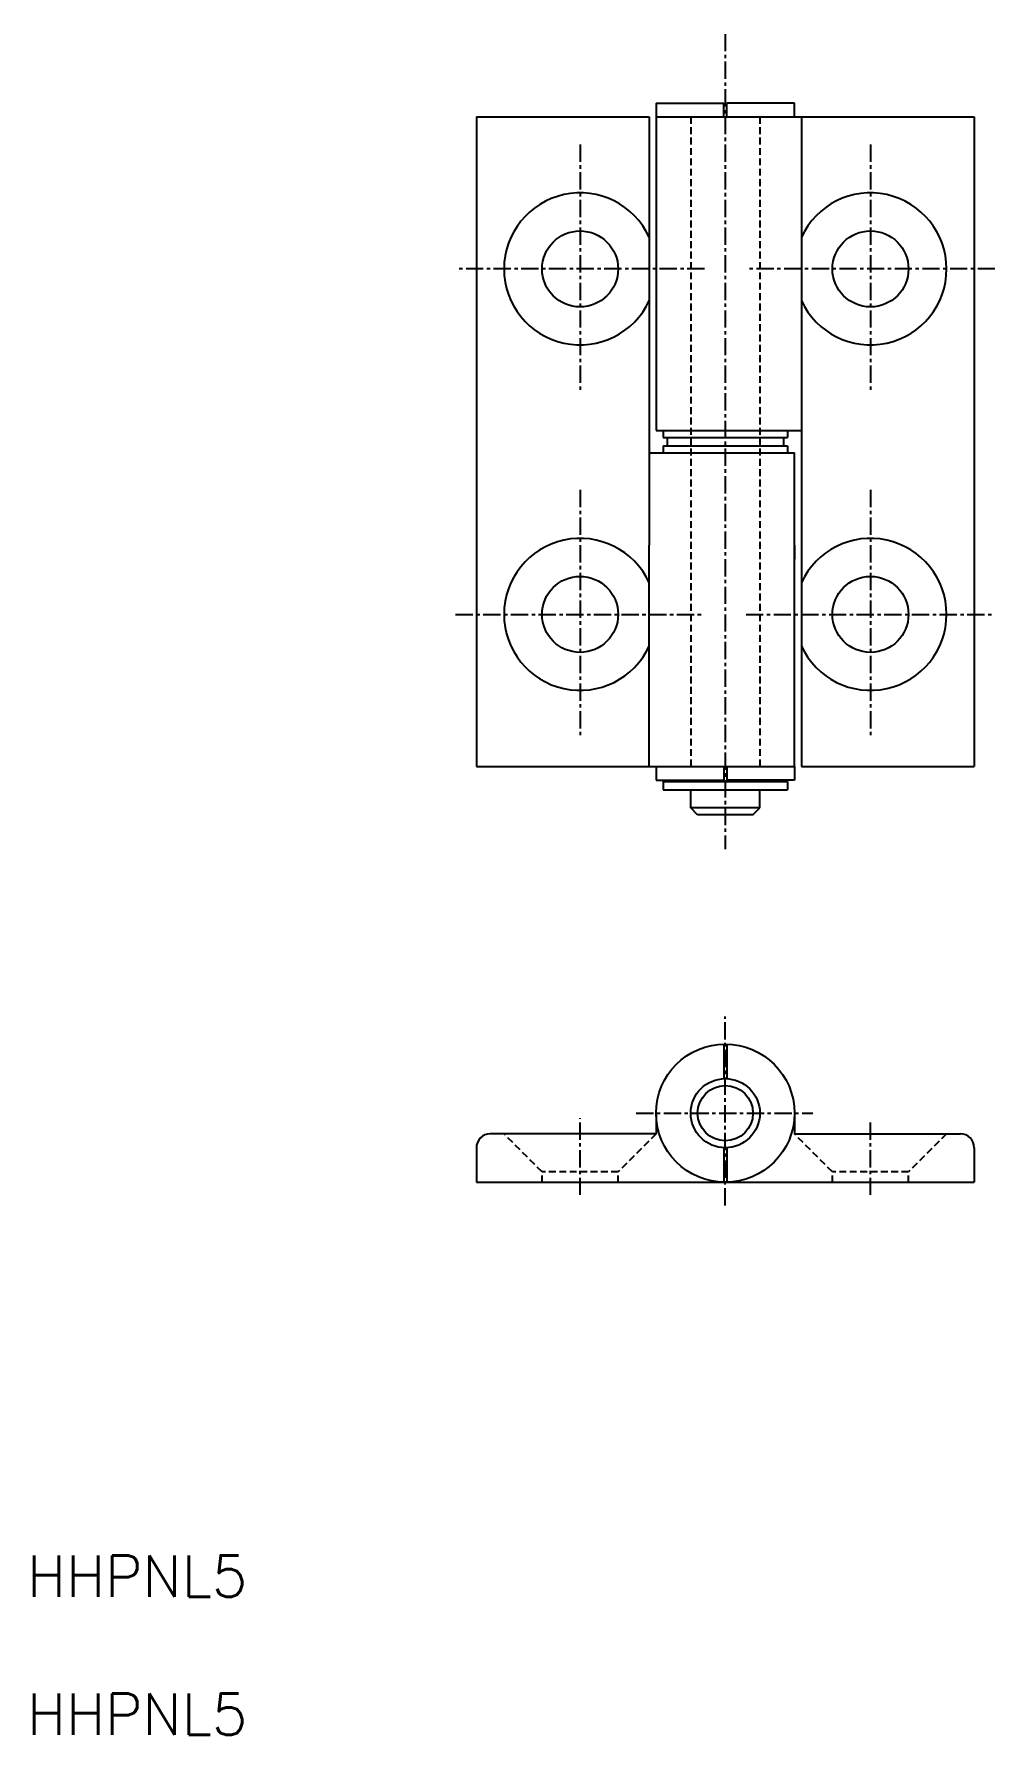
# Model space of a CAD drawing. Extents: x 11 to 80, y 10 to 133.
import ezdxf

# ---------------------------------------------------------------- set-up
doc = ezdxf.new("R2010")
doc.units = 0
doc.linetypes.add('CENTER', pattern=[2, 1.25, -0.25, 0.25, -0.25])
doc.linetypes.add('DASHED', pattern=[0.75, 0.5, -0.25])
doc.layers.get('0').update_dxf_attribs({"linetype": 'CONTINUOUS'})
doc.layers.add('CENTER', color=1, linetype='CENTER')
doc.styles.get("Standard").update_dxf_attribs({"font": 'txt.shx', "bigfont": '@extfont2.shx'})

msp = doc.modelspace()

# ---------------------------------------------------------------- linework, layer by layer
at = {"color": 7, "linetype": 'CONTINUOUS'}
for p, q in [((55.5, 128.1), (55.5, 104.4)), ((55.5, 128.1), (60.4, 128.1)), ((60.4, 127.1), (60.4, 128.1)), ((65.5, 128.1), (60.6, 128.1)), ((60.6, 127.1), (60.6, 128.1)), ((65.5, 127.1), (65.5, 128.1)), ((42.5, 127.1), (42.5, 80.1)), ((42.5, 127.1), (55, 127.1)), ((55, 127.1), (55, 96.1)), ((55.5, 127.1), (78.5, 127.1)), ((66, 127.1), (66, 80.1)), ((78.5, 127.1), (78.5, 80.1)), ((55.5, 112.1), (55.5, 111.1)), ((55.5, 104.4), (66, 104.4)), ((56, 104.4), (56, 103.9)), ((56, 103.9), (65, 103.9)), ((56.3, 103.9), (56.3, 103.3)), ((64.7, 103.9), (64.7, 103.3)), ((65, 104.4), (65, 103.9)), ((55, 102.8), (65.5, 102.8)), ((56, 103.3), (65, 103.3)), ((56, 103.3), (56, 102.8)), ((65, 103.3), (65, 102.8)), ((65.5, 80.1), (65.5, 102.8)), ((55, 80.1), (55, 96.1)), ((65.5, 96.1), (65.5, 95.1)), ((42.5, 80.1), (55.5, 80.1)), ((55.5, 80.1), (65.5, 80.1)), ((55.5, 80.1), (55.5, 79.1)), ((60.4, 80.1), (60.4, 79.1)), ((60.6, 80.1), (60.6, 79.1)), ((65.5, 80.1), (65.5, 79.1)), ((66, 80.1), (78.5, 80.1)), ((55.5, 79.1), (60.4, 79.1)), ((56, 79), (65, 79)), ((56, 79), (56, 78.4)), ((65.5, 79.1), (60.6, 79.1)), ((65, 79), (65, 78.4)), ((56, 78.4), (65, 78.4)), ((58, 77.1), (58, 78.4)), ((63, 77.1), (63, 78.4)), ((63, 77.1), (58, 77.1)), ((58.5, 76.6), (58, 77.1)), ((62.5, 76.6), (58.5, 76.6)), ((62.5, 76.6), (63, 77.1)), ((60.4, 60), (60.4, 57.5)), ((60.6, 60), (60.6, 57.5)), ((55.5, 55), (55.5, 53.5)), ((65.5, 55), (65.5, 53.5)), ((55.5, 53.5), (43.5, 53.5)), ((65.5, 53.5), (77.5, 53.5)), ((42.5, 52.5), (42.5, 50)), ((60.4, 52.5), (60.4, 50)), ((60.6, 52.5), (60.6, 50)), ((78.5, 52.5), (78.5, 50)), ((42.5, 50), (60.49, 50)), ((60.49, 50), (78.5, 50))]:
    msp.add_line(p, q, dxfattribs=at)
at = {"color": 3, "linetype": 'DASHED'}
for p, q in [((58, 127.1), (58, 80.1)), ((63, 127.1), (63, 80.1)), ((47.25, 50.75), (44.5, 53.5)), ((55.5, 53.5), (52.75, 50.75)), ((68.25, 50.75), (65.5, 53.5)), ((76.5, 53.5), (73.75, 50.75)), ((52.75, 50.75), (47.25, 50.75)), ((47.25, 50), (47.25, 50.75)), ((52.75, 50), (52.75, 50.75)), ((73.75, 50.75), (68.25, 50.75)), ((68.25, 50), (68.25, 50.75)), ((73.75, 50), (73.75, 50.75))]:
    msp.add_line(p, q, dxfattribs=at)
at = {"color": 7, "linetype": 'CONTINUOUS'}
for centre, radius in [((50, 116.1), 2.75), ((71, 116.1), 2.75), ((50, 91.1), 2.75), ((71, 91.1), 2.75), ((60.5, 55), 5), ((60.5, 55), 2.5), ((60.5, 55), 2)]:
    msp.add_circle(centre, radius, dxfattribs=at)
for centre, radius, start, end in [((50, 116.1), 5.5, 24.62, 335.38), ((71, 116.1), 5.5, 204.6198, 155.3802), ((50, 91.1), 5.5, 24.62, 335.38), ((71, 91.1), 5.5, 204.6198, 155.3802), ((43.5, 52.5), 1, 89.9999, 180), ((77.5, 52.5), 1, 359.9999, 89.9999)]:
    msp.add_arc(centre, radius, start, end, dxfattribs=at)
at = {"layer": 'CENTER', "color": 1, "linetype": 'CENTER'}
for p, q in [((60.5, 133.1), (60.5, 74.1)), ((50, 125.1), (50, 107.1)), ((71, 125.1), (71, 107.1)), ((59, 116.1), (41, 116.1)), ((80, 116.1), (62, 116.1)), ((50, 100.1), (50, 82.1)), ((71, 100.1), (71, 82.1)), ((41, 91.1), (59, 91.1)), ((62, 91.1), (80, 91.1)), ((60.5, 48.33), (60.5, 62)), ((50, 49.08), (50, 54.64)), ((54.05, 55), (66.84, 55)), ((71, 49.08), (71, 54.53))]:
    msp.add_line(p, q, dxfattribs=at)

# ---------------------------------------------------------------- texts
at = {"color": 7, "linetype": 'CONTINUOUS'}
for p in [(10, 20), (10, 10)]:
    msp.add_text('HHPNL5', height=3, dxfattribs=at).set_placement(p)

doc.saveas('drawing.dxf')
